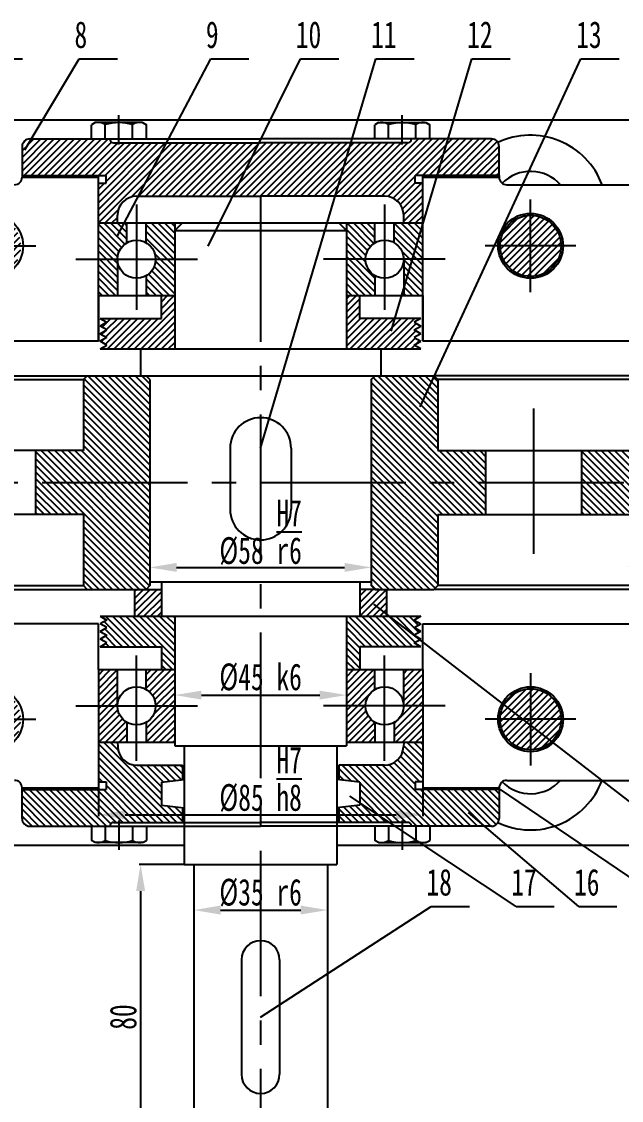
# Model space of a CAD drawing. Header units: millimetres. Extents: x -601 to 2123, y -864 to 718.
# Drawn here: x 241.9 to 320.5, y 86.8 to 228.1 of the extents above; entities that cross this region are included whole.
import ezdxf

# ---------------------------------------------------------------- set-up
doc = ezdxf.new("R2010")
doc.units = ezdxf.units.MM
doc.linetypes.add('CENTER2', pattern=[28.575, 19.05, -3.175, 3.175, -3.175])
for name, color, linetype in [('中心线', 10, 'CENTER2'), ('剖面层', 4, 'Continuous'), ('文字层', 7, 'Continuous'), ('标注层', 7, 'Continuous'), ('粗实线', 5, 'Continuous')]:
    doc.layers.add(name, color=color, linetype=linetype)
doc.styles.add('仿宋3.5', font='', dxfattribs={"width": 0.7, "height": 3.5})
doc.styles.get('仿宋3.5').set_extended_font_data('FangSong')
doc.dimstyles.new('Scale_1_1_φ$0', dxfattribs={"dimtxt": 3.5, "dimasz": 3.5, "dimexe": 0.18, "dimexo": 0.0625, "dimgap": 0.5, "dimtad": 1, "dimtoh": 1, "dimdec": 3, "dimdsep": 46, "dimtxsty": '仿宋3.5', "dimcen": 0.09, "dimadec": 0, "dimazin": 2, "dimtp": 0.089, "dimtfac": 0.7, "dimtdec": 3, "dimtmove": 2, "dimatfit": 3, "dimfxl": 1, "dimarcsym": 0})
pattern_1 = [(45, (129.4367, 1125.7024), (-0.44194174, 0.44194174), [])]
pattern_2 = [(135, (129.4367, 1125.7024), (-0.44194174, -0.44194174), [])]

# ---------------------------------------------------------------- blocks, each defined once
blk = doc.blocks.new('*D17')
at = {"layer": 'Defpoints', "color": 0, "transparency": 16777216}
for p in [(114.7, 167.69), (130.28, 167.69), (265.44, 77.69)]:
    blk.add_point(p, dxfattribs=at)
at = {"layer": '标注层', "color": 0, "lineweight": -2, "transparency": 16777216}
for p, q in [((130.21, 167.69), (114.52, 167.69)), ((114.7, 81.19), (114.7, 164.19)), ((265.38, 77.69), (114.52, 77.69))]:
    blk.add_line(p, q, dxfattribs=at)
at = {"layer": '标注层', "color": 0, "transparency": 16777216}
for points in [[(114.12, 164.19), (115.28, 164.19), (114.7, 167.69)], [(114.12, 81.19), (115.28, 81.19), (114.7, 77.69)]]:
    blk.add_solid(points, dxfattribs=at)
at = {"layer": '标注层', "color": 0, "transparency": 16777216, "insert": (112.43, 122.69), "char_height": 3.5, "attachment_point": 5, "rotation": 90, "style": '仿宋3.5'}
blk.add_mtext('180', dxfattribs=at)
blk = doc.blocks.new('*D19')
at = {"layer": 'Defpoints', "color": 0, "transparency": 16777216}
for p in [(263.19, 117.69), (257.47, 77.69), (265.44, 77.69)]:
    blk.add_point(p, dxfattribs=at)
at = {"layer": '标注层', "color": 0, "lineweight": -2, "transparency": 16777216}
for p, q in [((263.13, 117.69), (257.29, 117.69)), ((257.47, 114.19), (257.47, 81.19)), ((265.38, 77.69), (257.29, 77.69))]:
    blk.add_line(p, q, dxfattribs=at)
at = {"layer": '标注层', "color": 0, "transparency": 16777216}
for points in [[(256.89, 114.19), (258.06, 114.19), (257.47, 117.69)], [(256.89, 81.19), (258.06, 81.19), (257.47, 77.69)]]:
    blk.add_solid(points, dxfattribs=at)
at = {"layer": '标注层', "color": 0, "transparency": 16777216, "insert": (255.2, 97.69), "char_height": 3.5, "attachment_point": 5, "rotation": 90, "style": '仿宋3.5'}
blk.add_mtext('80', dxfattribs=at)
blk = doc.blocks.new('*D24')
at = {"layer": 'Defpoints', "color": 0, "transparency": 16777216}
for p in [(264.44, 117.69), (281.94, 117.69), (281.94, 111.7)]:
    blk.add_point(p, dxfattribs=at)
at = {"layer": '标注层', "color": 0, "lineweight": -2, "transparency": 16777216}
for p, q in [((264.44, 117.63), (264.44, 111.52)), ((281.94, 117.63), (281.94, 111.52)), ((267.94, 111.7), (278.44, 111.7))]:
    blk.add_line(p, q, dxfattribs=at)
at = {"layer": '标注层', "color": 0, "transparency": 16777216}
for points in [[(267.94, 112.29), (267.94, 111.12), (264.44, 111.7)], [(278.44, 112.29), (278.44, 111.12), (281.94, 111.7)]]:
    blk.add_solid(points, dxfattribs=at)
at = {"layer": '标注层', "color": 0, "transparency": 16777216, "insert": (273.19, 113.97), "char_height": 3.5, "attachment_point": 5, "style": '仿宋3.5'}
blk.add_mtext('%%c35{}{\\C140; r6}', dxfattribs=at)
blk = doc.blocks.new('*D25')
at = {"layer": 'Defpoints', "color": 0, "transparency": 16777216}
for p in [(261.94, 142.69), (284.44, 142.69), (284.44, 139.86)]:
    blk.add_point(p, dxfattribs=at)
at = {"layer": '标注层', "color": 0, "lineweight": -2, "transparency": 16777216}
for p, q in [((261.94, 142.63), (261.94, 139.68)), ((284.44, 142.63), (284.44, 139.68)), ((265.44, 139.86), (280.94, 139.86))]:
    blk.add_line(p, q, dxfattribs=at)
at = {"layer": '标注层', "color": 0, "transparency": 16777216}
for points in [[(265.44, 140.44), (265.44, 139.27), (261.94, 139.86)], [(280.94, 140.44), (280.94, 139.27), (284.44, 139.86)]]:
    blk.add_solid(points, dxfattribs=at)
at = {"layer": '标注层', "color": 0, "transparency": 16777216, "insert": (273.19, 142.17), "char_height": 3.5, "attachment_point": 5, "style": '仿宋3.5'}
blk.add_mtext('%%c45{}{\\C140; k6}', dxfattribs=at)
blk = doc.blocks.new('*D26')
at = {"layer": 'Defpoints', "color": 0, "transparency": 16777216}
for p in [(251.94, 130.69), (294.44, 130.69), (294.44, 124.18)]:
    blk.add_point(p, dxfattribs=at)
at = {"layer": '标注层', "color": 0, "lineweight": -2, "transparency": 16777216}
for p, q in [((251.94, 130.63), (251.94, 124)), ((294.44, 130.63), (294.44, 124)), ((255.44, 124.18), (290.94, 124.18))]:
    blk.add_line(p, q, dxfattribs=at)
at = {"layer": '标注层', "color": 0, "transparency": 16777216}
for points in [[(255.44, 124.76), (255.44, 123.59), (251.94, 124.18)], [(290.94, 124.76), (290.94, 123.59), (294.44, 124.18)]]:
    blk.add_solid(points, dxfattribs=at)
at = {"layer": '标注层', "color": 0, "transparency": 16777216, "insert": (273.19, 128.82), "char_height": 3.5, "attachment_point": 5, "style": '仿宋3.5'}
blk.add_mtext('%%c85{}{\\C140; \\SH7/h8;}', dxfattribs=at)
blk = doc.blocks.new('*D27')
at = {"layer": 'Defpoints', "color": 0, "transparency": 16777216}
for p in [(258.69, 167.69), (287.69, 167.69), (287.69, 156.58)]:
    blk.add_point(p, dxfattribs=at)
at = {"layer": '标注层', "color": 0, "lineweight": -2, "transparency": 16777216}
for p, q in [((258.69, 167.63), (258.69, 156.4)), ((287.69, 167.63), (287.69, 156.4)), ((262.19, 156.58), (284.19, 156.58))]:
    blk.add_line(p, q, dxfattribs=at)
at = {"layer": '标注层', "color": 0, "transparency": 16777216}
for points in [[(262.19, 157.16), (262.19, 155.99), (258.69, 156.58)], [(284.19, 157.16), (284.19, 155.99), (287.69, 156.58)]]:
    blk.add_solid(points, dxfattribs=at)
at = {"layer": '标注层', "color": 0, "transparency": 16777216, "insert": (273.19, 161.16), "char_height": 3.5, "attachment_point": 5, "style": '仿宋3.5'}
blk.add_mtext('%%c58{}{\\C140; \\SH7/r6;}', dxfattribs=at)

msp = doc.modelspace()

# ---------------------------------------------------------------- hatches: boundary and pattern name
at = {"layer": '剖面层'}
h = msp.add_hatch(dxfattribs=at)
h.set_pattern_fill('ANSI31', color=256, scale=5)
h.set_pattern_definition(pattern_1)
h.paths.add_polyline_path([(273.1881, 212.1904), (253.9381, 212.1904, -0.41421356), (253.4381, 212.6904), (246.9381, 212.6904), (246.9381, 207.8904), (252.9381, 207.8904), (252.9381, 206.8904), (251.9381, 206.8904), (251.9381, 201.6904), (254.4381, 201.6904), (254.4381, 202.6904, -0.41421356), (256.9381, 205.1904), (273.1881, 205.1904)])
h.paths.add_polyline_path([(246.9381, 212.6904), (242.9381, 212.6904, 0.41421356), (241.9381, 211.6904), (241.9381, 207.8904), (246.9381, 207.8904)])
h.paths.add_polyline_path([(292.5631, 212.2063, -0.06325422), (292.4381, 212.1904), (273.1881, 212.1904), (273.1881, 205.1904), (289.4381, 205.1904, -0.41421356), (291.9381, 202.6904), (291.9381, 201.6904), (292.5631, 201.6904)])
h.paths.add_polyline_path([(299.4381, 212.6904), (292.9381, 212.6904, -0.34199871), (292.5631, 212.2063), (292.5631, 201.6904), (294.4381, 201.6904), (294.4381, 206.8904), (293.4381, 206.8904), (293.4381, 207.8904), (299.4381, 207.8904)])
h.paths.add_polyline_path([(304.4381, 211.6904, 0.41421356), (303.4381, 212.6904), (299.4381, 212.6904), (299.4381, 207.8904), (304.4381, 207.8904)])
h = msp.add_hatch(dxfattribs=at)
h.set_pattern_fill('ANSI31', color=256, scale=5)
h.set_pattern_definition([(45, (335.8025, 1125.7024), (-0.44194174, 0.44194174), [])])
h.paths.add_polyline_path([(173.5631, 202.6904, 0.41421356), (169.5631, 198.6904), (173.5631, 198.6904)])
h.paths.add_polyline_path([(173.5631, 202.6904), (173.5631, 198.6904), (177.5631, 198.6904, 0.41421356)])
h.paths.add_polyline_path([(177.5631, 198.6904), (173.5631, 198.6904), (173.5631, 194.6904, 0.41421356)])
h.paths.add_polyline_path([(173.5631, 198.6904), (169.5631, 198.6904, 0.41421356), (173.5631, 194.6904)])
h.paths.add_polyline_path([(237.8131, 202.6904, 0.41421356), (233.8131, 198.6904), (237.8131, 198.6904)])
h.paths.add_polyline_path([(237.8131, 202.6904), (237.8131, 198.6904), (241.8131, 198.6904, 0.41421356)])
h.paths.add_polyline_path([(241.8131, 198.6904), (237.8131, 198.6904), (237.8131, 194.6904, 0.41421356)])
h.paths.add_polyline_path([(237.8131, 198.6904), (233.8131, 198.6904, 0.41421356), (237.8131, 194.6904)])
h.paths.add_polyline_path([(308.5631, 202.6904, 0.41421356), (304.5631, 198.6904), (308.5631, 198.6904)])
h.paths.add_polyline_path([(308.5631, 202.6904), (308.5631, 198.6904), (312.5631, 198.6904, 0.41421356)])
h.paths.add_polyline_path([(312.5631, 198.6904), (308.5631, 198.6904), (308.5631, 194.6904, 0.41421356)])
h.paths.add_polyline_path([(308.5631, 198.6904), (304.5631, 198.6904, 0.41421356), (308.5631, 194.6904)])
h.paths.add_polyline_path([(308.5631, 140.6904, 0.41421356), (304.5631, 136.6904), (308.5631, 136.6904)])
h.paths.add_polyline_path([(308.5631, 140.6904), (308.5631, 136.6904), (312.5631, 136.6904, 0.41421356)])
h.paths.add_polyline_path([(312.5631, 136.6904), (308.5631, 136.6904), (308.5631, 132.6904, 0.41421356)])
h.paths.add_polyline_path([(308.5631, 136.6904), (304.5631, 136.6904, 0.41421356), (308.5631, 132.6904)])
h.paths.add_polyline_path([(237.8131, 140.6904), (237.8131, 136.6904), (241.8131, 136.6904, 0.41421356)])
h.paths.add_polyline_path([(237.8131, 140.6904, 0.41421356), (233.8131, 136.6904), (237.8131, 136.6904)])
h.paths.add_polyline_path([(237.8131, 136.6904), (233.8131, 136.6904, 0.41421356), (237.8131, 132.6904)])
h.paths.add_polyline_path([(241.8131, 136.6904), (237.8131, 136.6904), (237.8131, 132.6904, 0.41421356)])
h = msp.add_hatch(dxfattribs=at)
h.set_pattern_fill('ANSI31', color=256, scale=5, angle=90)
h.set_pattern_definition(pattern_2)
h.paths.add_polyline_path([(261.9381, 196.9404), (259.4381, 196.9404, -0.26659771), (258.199, 194.7817), (258.199, 192.1904), (261.9381, 192.1904)])
h.paths.add_polyline_path([(261.9381, 201.6904), (258.2099, 201.6904), (258.2099, 199.0927, -0.26523919), (259.4381, 196.9404), (261.9381, 196.9404)])
h.paths.add_polyline_path([(255.6721, 201.6904), (251.9381, 201.6904), (251.9381, 196.9404), (254.4381, 196.9404, -0.26596703), (255.6721, 199.0962)])
h.paths.add_polyline_path([(254.4381, 196.9404), (251.9381, 196.9404), (251.9381, 192.1904), (254.4381, 192.1904)])
h.paths.add_polyline_path([(288.1772, 194.7817, -0.26659771), (286.9381, 196.9404), (284.4381, 196.9404), (284.4381, 192.1904), (288.1772, 192.1904)])
h.paths.add_polyline_path([(288.1662, 199.0927), (288.1662, 201.6904), (284.4381, 201.6904), (284.4381, 196.9404), (286.9381, 196.9404, -0.26523919)])
h.paths.add_polyline_path([(294.4381, 196.9404), (292.5631, 196.9404), (292.5631, 192.1904), (294.4381, 192.1904)])
h.paths.add_polyline_path([(294.4381, 201.6904), (292.5631, 201.6904), (292.5631, 196.9404), (294.4381, 196.9404)])
h.paths.add_polyline_path([(292.5631, 201.6904), (290.7041, 201.6904), (290.7041, 199.0962, -0.26596703), (291.9381, 196.9404), (292.5631, 196.9404)])
h.paths.add_polyline_path([(292.5631, 196.9404), (291.9381, 196.9404), (291.9381, 192.1904), (292.5631, 192.1904)])
h = msp.add_hatch(dxfattribs=at)
h.set_pattern_fill('ANSI31', color=256, scale=5)
h.set_pattern_definition(pattern_1)
h.paths.add_polyline_path([(261.9381, 192.1904), (260.1881, 192.1904), (260.1881, 189.1904), (252.1881, 189.1904), (253.0541, 188.6904), (252.1881, 188.1904), (253.0541, 187.6904), (252.1881, 187.1904), (253.0541, 186.6904), (252.1881, 186.1904), (253.0541, 185.6904), (252.1881, 185.1904), (261.9381, 185.1904)])
h.paths.add_polyline_path([(286.1881, 189.1904), (286.1881, 192.1904), (284.4381, 192.1904), (284.4381, 185.1904), (294.1881, 185.1904), (293.322, 185.6904), (294.1881, 186.1904), (293.322, 186.6904), (294.1881, 187.1904), (293.322, 187.6904), (294.1881, 188.1904), (293.322, 188.6904), (294.1881, 189.1904)])
h = msp.add_hatch(dxfattribs=at)
h.set_pattern_fill('ANSI31', color=256, scale=5, angle=90)
h.set_pattern_definition(pattern_2)
h.paths.add_polyline_path([(258.6881, 181.1904), (258.1881, 181.6904), (257.4381, 181.6904), (250.4881, 181.6904), (249.9881, 181.1904), (249.9881, 171.8904), (243.7035, 171.8904), (243.7035, 163.4904), (249.9881, 163.4904), (249.9881, 154.1904), (250.4881, 153.6904), (258.1881, 153.6904), (258.6881, 154.1904)])
h.paths.add_polyline_path([(224.8498, 171.8904), (224.8498, 181.1904), (224.3498, 181.6904), (220.8498, 181.6904), (220.8498, 153.6904), (224.3498, 153.6904), (224.8498, 154.1904), (224.8498, 163.4904), (231.1344, 163.4904), (231.1344, 171.8904)])
h.paths.add_polyline_path([(287.6881, 154.1904), (288.1881, 153.6904), (288.6881, 153.6904), (295.8881, 153.6904), (296.3881, 154.1904), (296.3881, 163.4904), (302.6726, 163.4904), (302.6726, 171.8904), (296.3881, 171.8904), (296.3881, 181.1904), (295.8881, 181.6904), (288.1881, 181.6904), (287.6881, 181.1904)])
h.paths.add_polyline_path([(321.5263, 163.4904), (321.5263, 154.1904), (322.0263, 153.6904), (325.5263, 153.6904), (325.5263, 181.6904), (322.0263, 181.6904), (321.5263, 181.1904), (321.5263, 171.8904), (315.2417, 171.8904), (315.2417, 163.4904)])
h = msp.add_hatch(dxfattribs=at)
h.set_pattern_fill('ANSI31', color=256, scale=5)
h.set_pattern_definition(pattern_1)
h.paths.add_polyline_path([(260.1881, 153.6904), (257.6881, 153.6904), (256.6881, 153.6904), (256.6881, 150.1904), (260.1881, 150.1904)])
h.paths.add_polyline_path([(289.6881, 153.6904), (288.1881, 153.6904), (286.1881, 153.6904), (286.1881, 150.1904), (289.6881, 150.1904)])
h = msp.add_hatch(dxfattribs=at)
h.set_pattern_fill('ANSI31', color=256, scale=5, angle=90)
h.set_pattern_definition(pattern_2)
h.paths.add_polyline_path([(293.322, 147.6904), (294.1881, 148.1904), (293.322, 148.6904), (294.1881, 149.1904), (293.322, 149.6904), (294.1881, 150.1904), (284.4381, 150.1904), (284.4381, 143.1904), (286.1881, 143.1904), (286.1881, 146.1904), (294.1881, 146.1904), (293.322, 146.6904), (294.1881, 147.1904)])
h.paths.add_polyline_path([(261.9381, 150.1904), (252.1881, 150.1904), (253.0541, 149.6904), (252.1881, 149.1904), (253.0541, 148.6904), (252.1881, 148.1904), (253.0541, 147.6904), (252.1881, 147.1904), (253.0541, 146.6904), (252.1881, 146.1904), (260.1881, 146.1904), (260.1881, 143.1904), (261.9381, 143.1904)])
h = msp.add_hatch(dxfattribs=at)
h.set_pattern_fill('ANSI31', color=256, scale=5)
h.set_pattern_definition(pattern_1)
h.paths.add_polyline_path([(261.9381, 143.1904), (258.199, 143.1904), (258.199, 140.5991, -0.26659771), (259.4381, 138.4404), (261.9381, 138.4404)])
h.paths.add_polyline_path([(261.9381, 138.4404), (259.4381, 138.4404, -0.26523919), (258.2099, 136.2881), (258.2099, 133.6904), (261.9381, 133.6904)])
h.paths.add_polyline_path([(255.6721, 136.2847, -0.26596703), (254.4381, 138.4404), (251.9381, 138.4404), (251.9381, 133.6904), (255.6721, 133.6904)])
h.paths.add_polyline_path([(254.4381, 143.1904), (251.9381, 143.1904), (251.9381, 138.4404), (254.4381, 138.4404)])
h.paths.add_polyline_path([(288.1772, 143.1904), (284.4381, 143.1904), (284.4381, 138.4404), (286.9381, 138.4404, -0.26659771), (288.1772, 140.5991)])
h.paths.add_polyline_path([(288.1662, 136.2881, -0.26523919), (286.9381, 138.4404), (284.4381, 138.4404), (284.4381, 133.6904), (288.1662, 133.6904)])
h.paths.add_polyline_path([(294.4381, 138.4404), (291.9381, 138.4404, -0.26596703), (290.7041, 136.2847), (290.7041, 133.6904), (294.4381, 133.6904)])
h.paths.add_polyline_path([(294.4381, 143.1904), (291.9381, 143.1904), (291.9381, 138.4404), (294.4381, 138.4404)])
h = msp.add_hatch(dxfattribs=at)
h.set_pattern_fill('ANSI31', color=256, scale=5, angle=90)
h.set_pattern_definition(pattern_2)
h.paths.add_polyline_path([(260.1881, 128.4404), (262.9381, 128.7781), (262.9381, 130.6904), (256.9662, 130.6904, -0.39965564), (254.4693, 133.0656), (254.4381, 133.6904), (251.9381, 133.6904), (251.9381, 128.4904), (252.9381, 128.4904), (252.9381, 127.4904), (246.9381, 127.4904), (246.9381, 122.6904), (253.4381, 122.6904, -0.41421356), (253.9381, 123.1904), (262.9381, 123.1904), (262.9381, 125.1028), (260.1881, 125.4404)])
h.paths.add_polyline_path([(293.4381, 128.4904), (294.4381, 128.4904), (294.4381, 133.6904), (291.9381, 133.6904), (291.9068, 133.0656, -0.39965564), (289.4099, 130.6904), (283.4381, 130.6904), (283.4381, 128.7781), (286.1881, 128.4404), (286.1881, 125.4404), (283.4381, 125.1028), (283.4381, 123.1904), (292.4381, 123.1904, -0.41421356), (292.9381, 122.6904), (299.4381, 122.6904), (299.4381, 127.4904), (293.4381, 127.4904)])
h.paths.add_polyline_path([(246.9381, 127.4904), (241.9381, 127.4904), (241.9381, 123.6904, 0.41421356), (242.9381, 122.6904), (246.9381, 122.6904)])
h.paths.add_polyline_path([(304.4381, 127.4904), (299.4381, 127.4904), (299.4381, 122.6904), (303.4381, 122.6904, 0.41421356), (304.4381, 123.6904)])

# ---------------------------------------------------------------- linework, layer by layer
at = {"layer": '中心线'}
for p, q in [((254.6265, 211.952), (254.6265, 215.8022)), ((291.7496, 211.952), (291.7496, 215.8022)), ((273.1881, 205.1904), (273.1881, 72.6096)), ((256.9381, 204.1299), (256.9381, 190.3215)), ((289.4381, 204.1299), (289.4381, 190.3215)), ((308.5631, 192.6306), (308.5631, 204.7502)), ((231.8733, 198.6904), (243.7528, 198.6904)), ((314.5028, 198.6904), (302.6233, 198.6904)), ((249.0032, 196.9404), (264.9349, 196.9404)), ((297.3729, 196.9404), (281.4413, 196.9404)), ((308.9572, 177.3871), (308.9572, 156.3525)), ((130.2752, 167.6904), (354.7362, 167.6904)), ((256.9381, 131.2509), (256.9381, 145.0593)), ((289.4381, 131.2509), (289.4381, 145.0593)), ((308.5631, 142.7502), (308.5631, 130.6306)), ((249.0032, 138.4404), (264.9349, 138.4404)), ((297.3729, 138.4404), (281.4413, 138.4404)), ((231.8733, 136.6904), (243.7528, 136.6904)), ((314.5028, 136.6904), (302.6233, 136.6904)), ((254.6265, 123.4288), (254.6265, 119.5786)), ((291.7496, 123.4288), (291.7496, 119.5786))]:
    msp.add_line(p, q, dxfattribs=at)
at = {"layer": '标注层'}
for p, q in [((242.3147, 211.2678), (249.4355, 223.1904)), ((254.4381, 200.0082), (266.6495, 223.1904)), ((266.3048, 198.6298), (278.4275, 223.1904)), ((273.1881, 172.1904), (288.2963, 223.1904)), ((290.3049, 187.5046), (300.8765, 223.1904)), ((294.1129, 177.6293), (315.1642, 223.1904)), ((339.3036, 112.1904), (288.0223, 151.7502)), ((304.4381, 127.5904), (327.154, 112.1904)), ((306.6566, 112.1904), (284.8798, 126.638)), ((314.8772, 112.1904), (300.4304, 124.4975)), ((273.1881, 97.6614), (295.5464, 112.1904))]:
    msp.add_line(p, q, dxfattribs=at)
at = {"layer": '粗实线'}
for p, q in [((236.9882, 223.1904), (241.9882, 223.1904)), ((249.4355, 223.1904), (254.4355, 223.1904)), ((266.6495, 223.1904), (271.6495, 223.1904)), ((278.4275, 223.1904), (283.4275, 223.1904)), ((288.2963, 223.1904), (293.2963, 223.1904)), ((300.8765, 223.1904), (305.8765, 223.1904)), ((315.1642, 223.1904), (320.1642, 223.1904)), ((213.1881, 215.1904), (330.7741, 215.1904)), ((251.5344, 214.8404), (251.0315, 214.5501)), ((257.7186, 214.8404), (251.5344, 214.8404)), ((257.7186, 214.8404), (258.2215, 214.5501)), ((288.6575, 214.8404), (288.1546, 214.5501)), ((288.6575, 214.8404), (294.8418, 214.8404)), ((294.8418, 214.8404), (295.3446, 214.5501)), ((251.0315, 212.6904), (251.0315, 214.5501)), ((252.829, 212.6904), (252.829, 214.5648)), ((256.424, 212.6904), (256.424, 214.5648)), ((258.2215, 212.6904), (258.2215, 214.5501)), ((288.1546, 212.6904), (288.1546, 214.5501)), ((289.9521, 212.6904), (289.9521, 214.5648)), ((293.5471, 212.6904), (293.5471, 214.5648)), ((295.3446, 212.6904), (295.3446, 214.5501)), ((242.9381, 212.6904), (273.1881, 212.6904)), ((253.9381, 212.1904), (273.1881, 212.1904)), ((303.4381, 212.6904), (273.1881, 212.6904)), ((292.4381, 212.1904), (273.1881, 212.1904)), ((241.9381, 211.6904), (241.9381, 207.8904)), ((304.4381, 207.8904), (304.4381, 211.6904)), ((241.9381, 207.8904), (252.9381, 207.8904)), ((241.9381, 207.8904), (241.9381, 207.6904)), ((251.9381, 207.6904), (251.9381, 207.8904)), ((252.9381, 206.8904), (252.9381, 207.8904)), ((304.4381, 207.8904), (293.4381, 207.8904)), ((293.4381, 206.8904), (293.4381, 207.8904)), ((294.4381, 207.6904), (294.4381, 207.8904)), ((304.4381, 207.8904), (304.4381, 207.6904)), ((241.9381, 207.6904), (251.9381, 207.6904)), ((251.9381, 186.1904), (251.9381, 207.6904)), ((251.9381, 206.8904), (252.9381, 206.8904)), ((294.4381, 206.8904), (293.4381, 206.8904)), ((294.4381, 207.6904), (304.4381, 207.6904)), ((294.4381, 186.1904), (294.4381, 207.6904)), ((305.4381, 206.6904), (345.7741, 206.6904)), ((256.9381, 205.1904), (273.1881, 205.1904)), ((289.4381, 205.1904), (273.1881, 205.1904)), ((254.4381, 201.6904), (254.4381, 202.6904)), ((291.9381, 201.6904), (291.9381, 202.6904)), ((251.9381, 192.1904), (251.9381, 201.6904)), ((251.9381, 201.6904), (261.9381, 201.6904)), ((255.6721, 199.0958), (255.6721, 201.6904)), ((258.2099, 199.1181), (258.2099, 201.6904)), ((261.9381, 201.6904), (261.9381, 185.1904)), ((261.9381, 201.6904), (284.4381, 201.6904)), ((261.9381, 200.6904), (262.9381, 201.6904)), ((261.9381, 200.6904), (284.4381, 200.6904)), ((284.4381, 200.6904), (283.4381, 201.6904)), ((284.4381, 201.6904), (284.4381, 185.1904)), ((284.4381, 201.6904), (294.4381, 201.6904)), ((288.1662, 199.1181), (288.1662, 201.6904)), ((290.7041, 199.0958), (290.7041, 201.6904)), ((294.4381, 192.1904), (294.4381, 201.6904)), ((254.4381, 196.9404), (254.4381, 192.1904)), ((291.9381, 196.9404), (291.9381, 192.1904)), ((258.199, 194.7817), (258.199, 192.1904)), ((288.1772, 194.7817), (288.1772, 192.1904)), ((251.9381, 192.1904), (261.9381, 192.1904)), ((251.9381, 192.1904), (251.9381, 186.1904)), ((260.1881, 189.1904), (260.1881, 192.1904)), ((284.4381, 192.1904), (294.4381, 192.1904)), ((286.1881, 189.1904), (286.1881, 192.1904)), ((294.4381, 192.1904), (294.4381, 186.1904)), ((252.1881, 189.1904), (253.0541, 188.6904)), ((252.1881, 189.1904), (260.1881, 189.1904)), ((253.0541, 188.6904), (252.1881, 188.1904)), ((253.0541, 187.6904), (252.1881, 188.1904)), ((294.1881, 189.1904), (286.1881, 189.1904)), ((294.1881, 189.1904), (293.322, 188.6904)), ((293.322, 188.6904), (294.1881, 188.1904)), ((293.322, 187.6904), (294.1881, 188.1904)), ((252.1881, 187.1904), (253.0541, 187.6904)), ((252.1881, 187.1904), (253.0541, 186.6904)), ((253.0541, 186.6904), (252.1881, 186.1904)), ((294.1881, 187.1904), (293.322, 187.6904)), ((294.1881, 187.1904), (293.322, 186.6904)), ((293.322, 186.6904), (294.1881, 186.1904)), ((251.9381, 186.1904), (223.6881, 186.1904)), ((253.0541, 185.6904), (252.1881, 186.1904)), ((252.1881, 185.1904), (253.0541, 185.6904)), ((252.1881, 185.1904), (261.9381, 185.1904)), ((257.4381, 185.1904), (257.4381, 181.6904)), ((261.9381, 185.1904), (284.4381, 185.1904)), ((284.4381, 185.1904), (294.1881, 185.1904)), ((288.9381, 185.1904), (288.9381, 181.6904)), ((293.322, 185.6904), (294.1881, 186.1904)), ((294.1881, 185.1904), (293.322, 185.6904)), ((329.2741, 186.1904), (294.4381, 186.1904)), ((224.3498, 181.6904), (250.4881, 181.6904)), ((224.8498, 181.1904), (249.9881, 181.1904)), ((249.9881, 181.1904), (250.4881, 181.6904)), ((249.9881, 181.1904), (249.9881, 171.8904)), ((250.4881, 181.6904), (258.1881, 181.6904)), ((257.4381, 181.6904), (288.9381, 181.6904)), ((258.6881, 181.1904), (258.1881, 181.6904)), ((258.6881, 181.1904), (258.6881, 154.1904)), ((287.6881, 181.1904), (288.1881, 181.6904)), ((287.6881, 181.1904), (287.6881, 154.1904)), ((288.1881, 181.6904), (295.8881, 181.6904)), ((295.8881, 181.6904), (296.3881, 181.1904)), ((322.0263, 181.6904), (295.8881, 181.6904)), ((296.3881, 181.1904), (296.3881, 171.8904)), ((321.5263, 181.1904), (296.3881, 181.1904)), ((249.9881, 171.8904), (224.8498, 171.8904)), ((243.7035, 171.8904), (243.7035, 163.4904)), ((269.1881, 172.1904), (269.1881, 164.1904)), ((277.1881, 172.1904), (277.1881, 164.1904)), ((296.3881, 171.8904), (321.5263, 171.8904)), ((302.6726, 171.8904), (302.6726, 163.4904)), ((315.2417, 171.8904), (315.2417, 163.4904)), ((249.9881, 163.4904), (224.8498, 163.4904)), ((249.9881, 163.4904), (249.9881, 154.1904)), ((296.3881, 163.4904), (321.5263, 163.4904)), ((296.3881, 163.4904), (296.3881, 154.1904)), ((224.8498, 154.1904), (249.9881, 154.1904)), ((250.4881, 153.6904), (249.9881, 154.1904)), ((258.6881, 154.1904), (258.1881, 153.6904)), ((258.6881, 154.6904), (287.6881, 154.6904)), ((260.1881, 154.6904), (260.1881, 150.1904)), ((286.1881, 154.6904), (286.1881, 150.1904)), ((288.1881, 153.6904), (287.6881, 154.1904)), ((296.3881, 154.1904), (295.8881, 153.6904)), ((321.5263, 154.1904), (296.3881, 154.1904)), ((224.3498, 153.6904), (250.4881, 153.6904)), ((250.4881, 153.6904), (258.1881, 153.6904)), ((256.6881, 153.6904), (256.6881, 150.1904)), ((257.6881, 153.6904), (260.1881, 153.6904)), ((288.6881, 153.6904), (286.1881, 153.6904)), ((288.1881, 153.6904), (295.8881, 153.6904)), ((289.6881, 153.6904), (289.6881, 150.1904)), ((322.0263, 153.6904), (295.8881, 153.6904)), ((252.1881, 150.1904), (261.9381, 150.1904)), ((252.1881, 150.1904), (253.0541, 149.6904)), ((261.9381, 150.1904), (261.9381, 133.1904)), ((261.9381, 150.1904), (284.4381, 150.1904)), ((284.4381, 150.1904), (284.4381, 133.1904)), ((284.4381, 150.1904), (294.1881, 150.1904)), ((294.1881, 150.1904), (293.322, 149.6904)), ((251.9381, 149.1904), (223.6881, 149.1904)), ((251.9381, 143.1904), (251.9381, 149.1904)), ((253.0541, 149.6904), (252.1881, 149.1904)), ((253.0541, 148.6904), (252.1881, 149.1904)), ((252.1881, 148.1904), (253.0541, 148.6904)), ((293.322, 149.6904), (294.1881, 149.1904)), ((293.322, 148.6904), (294.1881, 149.1904)), ((294.1881, 148.1904), (293.322, 148.6904)), ((294.4381, 149.1904), (329.2741, 149.1904)), ((294.4381, 143.1904), (294.4381, 149.1904)), ((252.1881, 148.1904), (253.0541, 147.6904)), ((253.0541, 147.6904), (252.1881, 147.1904)), ((253.0541, 146.6904), (252.1881, 147.1904)), ((294.1881, 148.1904), (293.322, 147.6904)), ((293.322, 147.6904), (294.1881, 147.1904)), ((293.322, 146.6904), (294.1881, 147.1904)), ((252.1881, 146.1904), (253.0541, 146.6904)), ((252.1881, 146.1904), (260.1881, 146.1904)), ((260.1881, 146.1904), (260.1881, 143.1904)), ((286.1881, 146.1904), (286.1881, 143.1904)), ((294.1881, 146.1904), (286.1881, 146.1904)), ((294.1881, 146.1904), (293.322, 146.6904)), ((251.9381, 143.1904), (261.9381, 143.1904)), ((251.9381, 143.1904), (251.9381, 133.6904)), ((254.4381, 138.4404), (254.4381, 143.1904)), ((258.199, 140.5991), (258.199, 143.1904)), ((284.4381, 143.1904), (294.4381, 143.1904)), ((288.1772, 140.5991), (288.1772, 143.1904)), ((291.9381, 138.4404), (291.9381, 143.1904)), ((294.4381, 143.1904), (294.4381, 133.6904)), ((255.6721, 136.285), (255.6721, 133.6904)), ((258.2099, 136.2881), (258.2099, 133.6904)), ((288.1662, 136.2881), (288.1662, 133.6904)), ((290.7041, 136.285), (290.7041, 133.6904)), ((251.9381, 133.6904), (261.9381, 133.6904)), ((251.9381, 133.6904), (251.9381, 127.6904)), ((254.4381, 133.6904), (254.4693, 133.0656)), ((261.9381, 133.1904), (284.4381, 133.1904)), ((263.1881, 133.1904), (263.1881, 117.6904)), ((283.1881, 133.1904), (283.1881, 117.6904)), ((284.4381, 133.6904), (294.4381, 133.6904)), ((291.9381, 133.6904), (291.9068, 133.0656)), ((294.4381, 133.6904), (294.4381, 127.6904)), ((256.9662, 130.6904), (262.9381, 130.6904)), ((262.9381, 130.6904), (262.9381, 128.7781)), ((283.4381, 130.6904), (283.4381, 128.7781)), ((289.4099, 130.6904), (283.4381, 130.6904)), ((260.1881, 128.4404), (263.1881, 128.8088)), ((286.1881, 128.4404), (283.1881, 128.8088)), ((305.4381, 128.6904), (345.7741, 128.6904)), ((241.9381, 127.6904), (251.9381, 127.6904)), ((241.9381, 127.4904), (241.9381, 127.6904)), ((241.9381, 127.4904), (252.9381, 127.4904)), ((241.9381, 123.6904), (241.9381, 127.4904)), ((251.9381, 128.4904), (252.9381, 128.4904)), ((251.9381, 127.6904), (251.9381, 127.4904)), ((252.9381, 128.4904), (252.9381, 127.4904)), ((260.1881, 128.4404), (260.1881, 125.4404)), ((286.1881, 128.4404), (286.1881, 125.4404)), ((293.4381, 128.4904), (293.4381, 127.4904)), ((294.4381, 128.4904), (293.4381, 128.4904)), ((304.4381, 127.4904), (293.4381, 127.4904)), ((294.4381, 127.6904), (304.4381, 127.6904)), ((294.4381, 127.6904), (294.4381, 127.4904)), ((304.4381, 127.4904), (304.4381, 127.6904)), ((304.4381, 127.4904), (304.4381, 123.6904)), ((260.1881, 125.4404), (263.1881, 125.0721)), ((262.9381, 125.1028), (262.9381, 123.1904)), ((286.1881, 125.4404), (283.1881, 125.0721)), ((283.4381, 125.1028), (283.4381, 123.1904)), ((253.9381, 123.1904), (273.1881, 123.1904)), ((292.4381, 123.1904), (273.1881, 123.1904)), ((242.9381, 122.6904), (273.1881, 122.6904)), ((251.0315, 122.6904), (251.0315, 120.8307)), ((252.829, 122.6904), (252.829, 120.816)), ((253.4381, 122.6904), (253.4381, 122.6904)), ((256.424, 122.6904), (256.424, 120.816)), ((258.2215, 122.6904), (258.2215, 120.8307)), ((303.4381, 122.6904), (273.1881, 122.6904)), ((288.1546, 122.6904), (288.1546, 120.8307)), ((289.9521, 122.6904), (289.9521, 120.816)), ((293.5471, 122.6904), (293.5471, 120.816)), ((295.3446, 122.6904), (295.3446, 120.8307)), ((157.6881, 120.1904), (263.1881, 120.1904)), ((251.5344, 120.5404), (251.0315, 120.8307)), ((257.7186, 120.5404), (251.5344, 120.5404)), ((257.7186, 120.5404), (258.2215, 120.8307)), ((283.1881, 120.1904), (330.7741, 120.1904)), ((288.6575, 120.5404), (288.1546, 120.8307)), ((288.6575, 120.5404), (294.8418, 120.5404)), ((294.8418, 120.5404), (295.3446, 120.8307)), ((263.1881, 117.6904), (283.1881, 117.6904)), ((264.4381, 117.6904), (264.4381, 78.6904)), ((281.9381, 117.6904), (281.9381, 78.6904)), ((295.5464, 112.1904), (300.5464, 112.1904)), ((306.6566, 112.1904), (311.6566, 112.1904)), ((314.8772, 112.1904), (319.8772, 112.1904)), ((270.6881, 105.1904), (270.6881, 90.1904)), ((275.6881, 105.1904), (275.6881, 90.1904))]:
    msp.add_line(p, q, dxfattribs=at)
for centre, radius in [((237.8131, 198.6904), 4.25), ((308.5631, 198.6904), 4.25), ((308.5631, 198.6904), 4), ((256.9381, 196.9404), 2.5), ((289.4381, 196.9404), 2.5), ((237.8131, 136.6904), 4.25), ((256.9381, 138.4404), 2.5), ((289.4381, 138.4404), 2.5), ((308.5631, 136.6904), 4.25), ((308.5631, 136.6904), 4)]:
    msp.add_circle(centre, radius, dxfattribs=at)
for centre, radius, start, end in [((251.9303, 213.2371), 1.6033, 55.906307, 111.682609), ((254.6265, 208.8404), 6, 72.567421, 107.432579), ((257.3228, 213.2371), 1.6033, 68.317391, 124.093693), ((289.0534, 213.2371), 1.6033, 55.906307, 111.682609), ((291.7496, 208.8404), 6, 72.567421, 107.432579), ((294.4459, 213.2371), 1.6033, 68.317391, 124.093693), ((242.9381, 211.6904), 1, 90, 180), ((253.9381, 212.6904), 0.5, 180, 270), ((292.4381, 212.6904), 0.5, 270, 360), ((303.4381, 211.6904), 1, 0, 90), ((308.5631, 203.1904), 10, 20.487315, 115.350049), ((308.5631, 203.1904), 5.25, 41.810315, 135.192461), ((240.9381, 207.6904), 1, 270, 0), ((305.4381, 207.6904), 1, 180, 270), ((256.9381, 202.6904), 2.5, 90, 180), ((289.4381, 202.6904), 2.5, 0, 90), ((273.1881, 172.1904), 4, 0, 180), ((273.1881, 164.1904), 4, 180, 0), ((256.9662, 133.1904), 2.5, 182.862405, 270), ((289.4099, 133.1904), 2.5, 270, 357.137595), ((240.9381, 127.6904), 1, 0, 90), ((308.5631, 132.1904), 10, 244.649951, 339.512685), ((305.4381, 127.6904), 1, 90, 180), ((308.5631, 132.1904), 5.25, 224.807539, 318.189685), ((242.9381, 123.6904), 1, 180, 270), ((253.9381, 122.6904), 0.5, 90, 180), ((292.4381, 122.6904), 0.5, 0, 90), ((303.4381, 123.6904), 1, 270, 0), ((251.9303, 122.1438), 1.6033, 248.317391, 304.093693), ((254.6265, 126.5404), 6, 252.567421, 287.432579), ((257.3228, 122.1438), 1.6033, 235.906307, 291.682609), ((289.0534, 122.1438), 1.6033, 248.317391, 304.093693), ((291.7496, 126.5404), 6, 252.567421, 287.432579), ((294.4459, 122.1438), 1.6033, 235.906307, 291.682609), ((273.1881, 105.1904), 2.5, 0, 180), ((273.1881, 90.1904), 2.5, 180, 0)]:
    msp.add_arc(centre, radius, start, end, dxfattribs=at)

# ---------------------------------------------------------------- texts
at = {"layer": '文字层', "style": '仿宋3.5', "width": 0.7}
for s, p in [('8', (248.8088, 224.6033)), ('9', (266.0229, 224.6033)), ('10', (277.8008, 224.6033)), ('11', (287.6697, 224.6033)), ('12', (300.2499, 224.6033)), ('13', (314.5376, 224.6033)), ('18', (294.9197, 113.6033)), ('17', (306.03, 113.6033)), ('16', (314.2506, 113.6033))]:
    msp.add_text(s, height=3.5, dxfattribs=at).set_placement(p)

# ---------------------------------------------------------------- dimensions: what is measured, and where the dimension line sits
at = {"layer": '标注层'}
for base, p1, p2, text, picture, middle in [((114.6991, 167.6904), (265.4381, 77.6904), (130.2752, 167.6904), '180', '*D17', (112.4291, 122.6904)), ((257.4745, 77.6904), (263.1881, 117.6904), (265.4381, 77.6904), '80', '*D19', (255.2045, 97.6904))]:
    dim = msp.add_linear_dim(base=base, p1=p1, p2=p2, angle=90, text=text, dimstyle='Scale_1_1_φ$0', override={"dimpost": 'φ<>'}, dxfattribs=at)
    dim.commit()
    dim.dimension.update_dxf_attribs({"geometry": picture, "text_midpoint": middle})
for base, p1, p2, text, picture, middle in [((287.6881, 156.5782), (258.6881, 167.6904), (287.6881, 167.6904), '%%c58{}{\\C140; \\SH7/r6;}', '*D27', (273.1881, 156.5782)), ((284.4381, 139.8581), (261.9381, 142.6943), (284.4381, 142.6943), '%%c45{}{\\C140; k6}', '*D25', (273.1881, 139.8581)), ((281.9381, 111.7032), (264.4381, 117.6904), (281.9381, 117.6904), '%%c35{}{\\C140; r6}', '*D24', (273.1881, 111.7032))]:
    dim = msp.add_linear_dim(base=base, p1=p1, p2=p2, text=text, dimstyle='Scale_1_1_φ$0', override={"dimpost": 'φ<>', "dimtmove": 0}, dxfattribs=at)
    dim.commit()
    dim.dimension.update_dxf_attribs({"geometry": picture, "text_midpoint": middle, "dimtype": 160})
dim = msp.add_linear_dim(base=(294.4381, 124.1766), p1=(251.9381, 130.6904), p2=(294.4381, 130.6904), angle=0, text='%%c85{}{\\C140; \\SH7/h8;}', dimstyle='Scale_1_1_φ$0', override={"dimpost": 'φ<>', "dimtmove": 0}, dxfattribs=at)
dim.commit()
dim.dimension.update_dxf_attribs({"geometry": '*D26', "text_midpoint": (273.1881, 124.1766), "dimtype": 160})

doc.saveas('drawing.dxf')
